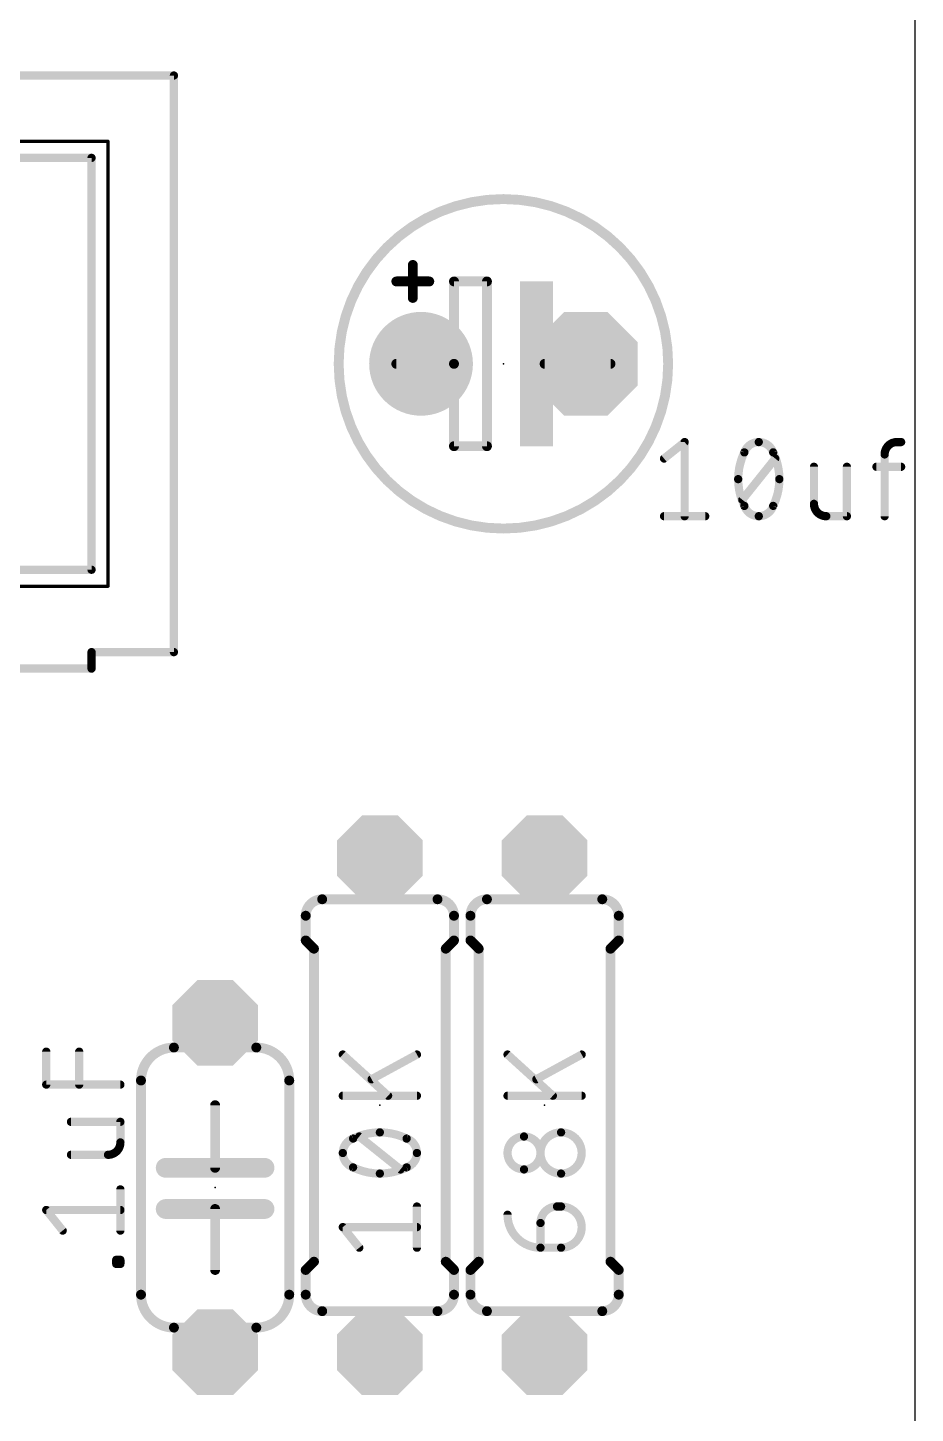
# Model space of a CAD drawing. Extents: x -0.1 to 59.2, y 0 to 90.2.
# Drawn here: x 45.37 to 59.05, y 28.27 to 49.63 of the extents above; entities that cross this region are included whole.
import ezdxf

# ---------------------------------------------------------------- set-up
doc = ezdxf.new("R2010")
doc.units = 0
for name, color, linetype in [('17', 110, 'CONTINUOUS'), ('20', 31, 'CONTINUOUS'), ('21', 253, 'CONTINUOUS'), ('23', 53, 'CONTINUOUS'), ('27', 253, 'CONTINUOUS'), ('51', 253, 'CONTINUOUS')]:
    doc.layers.add(name, color=color, linetype=linetype)

# ---------------------------------------------------------------- blocks, each defined once
blk = doc.blocks.new('RECT')
blk.add_solid([(-0.5, -0.5), (0.5, -0.5), (-0.5, 0.5), (0.5, 0.5)])
blk = doc.blocks.new('OCTAGONP')
at = {"const_width": 0.5}
blk.add_lwpolyline([(-0.25, -0.1036), (-0.25, 0.1036), (-0.1036, 0.25), (0.1036, 0.25), (0.25, 0.1036), (0.25, -0.1036), (0.1036, -0.25), (-0.1036, -0.25), (-0.25, -0.1036), (-0.25, 0.1036)], dxfattribs=at)
blk = doc.blocks.new('ROUNDP')
at = {"const_width": 0.5}
blk.add_lwpolyline([(0, -0.25, 1), (0, 0.25, 1), (0, -0.25)], format="xyb", dxfattribs=at)

msp = doc.modelspace()

# ---------------------------------------------------------------- linework, layer by layer
at = {"layer": '20'}
msp.add_line((59.055, 0), (59.055, 90.17), dxfattribs=at)
at = {"layer": '21'}
for points, const_width in [([(43.18, 48.895), (47.625, 48.895)], 0.127), ([(47.625, 40.005), (47.625, 48.895)], 0.127), ([(46.609, 47.879), (39.497, 47.879)], 0.0508), ([(46.609, 41.021), (46.609, 47.879)], 0.0508), ([(39.497, 47.625), (46.355, 47.625)], 0.127), ([(46.355, 41.275), (46.355, 47.625)], 0.127), ([(51.308, 45.72), (51.308, 45.974)], 0.1524), ([(51.054, 45.72), (51.308, 45.72)], 0.1524), ([(51.308, 45.466), (51.308, 45.72)], 0.1524), ([(51.308, 45.72), (51.562, 45.72)], 0.1524), ([(46.355, 41.275), (28.575, 41.275)], 0.127), ([(28.321, 41.021), (46.609, 41.021)], 0.0508), ([(47.625, 40.005), (46.355, 40.005)], 0.127), ([(46.355, 39.751), (46.355, 40.005)], 0.127), ([(45.085, 39.751), (46.355, 39.751)], 0.127), ([(49.657, 35.941), (49.657, 35.56)], 0.1524), ([(51.943, 35.941), (51.943, 35.56)], 0.1524), ([(52.197, 35.941), (52.197, 35.56)], 0.1524), ([(54.483, 35.941), (54.483, 35.56)], 0.1524), ([(49.784, 35.433), (49.657, 35.56)], 0.1524), ([(49.784, 35.433), (49.784, 30.607)], 0.1524), ([(51.816, 35.433), (51.943, 35.56)], 0.1524), ([(51.816, 35.433), (51.816, 30.607)], 0.1524), ([(52.324, 35.433), (52.197, 35.56)], 0.1524), ([(52.324, 35.433), (52.324, 30.607)], 0.1524), ([(54.356, 35.433), (54.483, 35.56)], 0.1524), ([(54.356, 35.433), (54.356, 30.607)], 0.1524), ([(47.117, 30.099), (47.117, 33.401)], 0.1524), ([(49.403, 30.099), (49.403, 33.401)], 0.1524), ([(48.26, 33.02), (48.26, 32.0548)], 0.1524), ([(48.26, 32.0548), (47.498, 32.0548)], 0.3048), ([(49.022, 32.0548), (48.26, 32.0548)], 0.3048), ([(48.26, 31.4198), (47.498, 31.4198)], 0.3048), ([(49.022, 31.4198), (48.26, 31.4198)], 0.3048), ([(48.26, 30.48), (48.26, 31.4198)], 0.1524), ([(49.784, 30.607), (49.657, 30.48)], 0.1524), ([(49.657, 30.099), (49.657, 30.48)], 0.1524), ([(51.816, 30.607), (51.943, 30.48)], 0.1524), ([(51.943, 30.099), (51.943, 30.48)], 0.1524), ([(52.324, 30.607), (52.197, 30.48)], 0.1524), ([(52.197, 30.099), (52.197, 30.48)], 0.1524), ([(54.356, 30.607), (54.483, 30.48)], 0.1524), ([(54.483, 30.099), (54.483, 30.48)], 0.1524)]:
    msp.add_lwpolyline(points, dxfattribs=dict(at, const_width=const_width))
for points, const_width in [([(47.6568, 48.895, 1), (47.5932, 48.895)], 0.0635), ([(47.625, 48.8633, 1), (47.625, 48.9268)], 0.0635), ([(46.6217, 47.879, 1), (46.5963, 47.879)], 0.0254), ([(46.609, 47.8663, 1), (46.609, 47.8917)], 0.0254), ([(46.3868, 47.625, 1), (46.3233, 47.625)], 0.0635), ([(46.355, 47.5932, 1), (46.355, 47.6568)], 0.0635), ([(52.705, 41.91, 1), (52.705, 46.99, 1), (52.705, 41.91)], 0.1524), ([(51.3461, 45.974, 1), (51.2699, 45.974)], 0.0762), ([(51.054, 45.7581, 1), (51.054, 45.6819)], 0.0762), ([(51.3461, 45.72, 1), (51.2699, 45.72)], 0.0762), ([(51.308, 45.7581, 1), (51.308, 45.6819)], 0.0762), ([(51.2699, 45.72, 1), (51.3461, 45.72)], 0.0762), ([(51.308, 45.6819, 1), (51.308, 45.7581)], 0.0762), ([(51.562, 45.6819, 1), (51.562, 45.7581)], 0.0762), ([(51.2699, 45.466, 1), (51.3461, 45.466)], 0.0762), ([(46.3233, 41.275, 1), (46.3868, 41.275)], 0.0635), ([(46.355, 41.2432, 1), (46.355, 41.3068)], 0.0635), ([(46.5963, 41.021, 1), (46.6217, 41.021)], 0.0254), ([(46.609, 41.0083, 1), (46.609, 41.0337)], 0.0254), ([(46.355, 40.0368, 1), (46.355, 39.9733)], 0.0635), ([(46.3868, 40.005, 1), (46.3233, 40.005)], 0.0635), ([(47.5932, 40.005, 1), (47.6568, 40.005)], 0.0635), ([(47.625, 39.9733, 1), (47.625, 40.0368)], 0.0635), ([(46.3233, 39.751, 1), (46.3868, 39.751)], 0.0635), ([(46.355, 39.7193, 1), (46.355, 39.7828)], 0.0635), ([(49.911, 36.195, 0.4142), (49.657, 35.941)], 0.1524), ([(49.911, 36.1569, 1), (49.911, 36.2331)], 0.0762), ([(51.943, 35.941, 0.4142), (51.689, 36.195)], 0.1524), ([(51.689, 36.2331, 1), (51.689, 36.1569)], 0.0762), ([(52.451, 36.195, 0.4142), (52.197, 35.941)], 0.1524), ([(52.451, 36.1569, 1), (52.451, 36.2331)], 0.0762), ([(54.483, 35.941, 0.4142), (54.229, 36.195)], 0.1524), ([(54.229, 36.2331, 1), (54.229, 36.1569)], 0.0762), ([(49.6951, 35.941, 1), (49.6189, 35.941)], 0.0762), ([(49.6189, 35.941, 1), (49.6951, 35.941)], 0.0762), ([(51.9811, 35.941, 1), (51.9049, 35.941)], 0.0762), ([(51.9049, 35.941, 1), (51.9811, 35.941)], 0.0762), ([(52.2351, 35.941, 1), (52.1589, 35.941)], 0.0762), ([(52.1589, 35.941, 1), (52.2351, 35.941)], 0.0762), ([(54.5211, 35.941, 1), (54.4449, 35.941)], 0.0762), ([(54.4449, 35.941, 1), (54.5211, 35.941)], 0.0762), ([(49.6189, 35.56, 1), (49.6951, 35.56)], 0.0762), ([(49.6839, 35.5869, 1), (49.6301, 35.5331)], 0.0762), ([(49.8221, 35.433, 1), (49.7459, 35.433)], 0.0762), ([(49.7571, 35.4061, 1), (49.8109, 35.4599)], 0.0762), ([(51.8541, 35.433, 1), (51.7779, 35.433)], 0.0762), ([(51.7891, 35.4599, 1), (51.8429, 35.4061)], 0.0762), ([(51.9049, 35.56, 1), (51.9811, 35.56)], 0.0762), ([(51.9699, 35.5331, 1), (51.9161, 35.5869)], 0.0762), ([(52.1589, 35.56, 1), (52.2351, 35.56)], 0.0762), ([(52.2239, 35.5869, 1), (52.1701, 35.5331)], 0.0762), ([(52.3621, 35.433, 1), (52.2859, 35.433)], 0.0762), ([(52.2971, 35.4061, 1), (52.3509, 35.4599)], 0.0762), ([(54.3941, 35.433, 1), (54.3179, 35.433)], 0.0762), ([(54.3291, 35.4599, 1), (54.3829, 35.4061)], 0.0762), ([(54.4449, 35.56, 1), (54.5211, 35.56)], 0.0762), ([(54.5099, 35.5331, 1), (54.4561, 35.5869)], 0.0762), ([(47.625, 33.909, 0.4142), (47.117, 33.401)], 0.1524), ([(47.625, 33.8709, 1), (47.625, 33.9471)], 0.0762), ([(49.403, 33.401, 0.4142), (48.895, 33.909)], 0.1524), ([(48.895, 33.9471, 1), (48.895, 33.8709)], 0.0762), ([(47.1551, 33.401, 1), (47.0789, 33.401)], 0.0762), ([(47.0789, 33.401, 1), (47.1551, 33.401)], 0.0762), ([(49.4411, 33.401, 1), (49.3649, 33.401)], 0.0762), ([(49.3649, 33.401, 1), (49.4411, 33.401)], 0.0762), ([(48.2981, 33.02, 1), (48.2219, 33.02)], 0.0762), ([(47.498, 32.131, 1), (47.498, 31.9786)], 0.1524), ([(48.26, 32.131, 1), (48.26, 31.9786)], 0.1524), ([(48.26, 31.9786, 1), (48.26, 32.131)], 0.1524), ([(48.2219, 32.0548, 1), (48.2981, 32.0548)], 0.0762), ([(49.022, 31.9786, 1), (49.022, 32.131)], 0.1524), ([(47.498, 31.496, 1), (47.498, 31.3436)], 0.1524), ([(48.26, 31.496, 1), (48.26, 31.3436)], 0.1524), ([(48.26, 31.3436, 1), (48.26, 31.496)], 0.1524), ([(48.2981, 31.4198, 1), (48.2219, 31.4198)], 0.0762), ([(49.022, 31.3436, 1), (49.022, 31.496)], 0.1524), ([(49.6951, 30.48, 1), (49.6189, 30.48)], 0.0762), ([(49.7459, 30.607, 1), (49.8221, 30.607)], 0.0762), ([(49.8109, 30.5801, 1), (49.7571, 30.6339)], 0.0762), ([(51.7779, 30.607, 1), (51.8541, 30.607)], 0.0762), ([(51.8429, 30.6339, 1), (51.7891, 30.5801)], 0.0762), ([(51.9811, 30.48, 1), (51.9049, 30.48)], 0.0762), ([(52.2351, 30.48, 1), (52.1589, 30.48)], 0.0762), ([(52.2859, 30.607, 1), (52.3621, 30.607)], 0.0762), ([(52.3509, 30.5801, 1), (52.2971, 30.6339)], 0.0762), ([(54.3179, 30.607, 1), (54.3941, 30.607)], 0.0762), ([(54.3829, 30.6339, 1), (54.3291, 30.5801)], 0.0762), ([(54.5211, 30.48, 1), (54.4449, 30.48)], 0.0762), ([(48.2219, 30.48, 1), (48.2981, 30.48)], 0.0762), ([(49.6301, 30.5069, 1), (49.6839, 30.4531)], 0.0762), ([(51.9161, 30.4531, 1), (51.9699, 30.5069)], 0.0762), ([(52.1701, 30.5069, 1), (52.2239, 30.4531)], 0.0762), ([(54.4561, 30.4531, 1), (54.5099, 30.5069)], 0.0762), ([(47.117, 30.099, 0.4142), (47.625, 29.591)], 0.1524), ([(47.1551, 30.099, 1), (47.0789, 30.099)], 0.0762), ([(47.0789, 30.099, 1), (47.1551, 30.099)], 0.0762), ([(48.895, 29.591, 0.4142), (49.403, 30.099)], 0.1524), ([(49.4411, 30.099, 1), (49.3649, 30.099)], 0.0762), ([(49.3649, 30.099, 1), (49.4411, 30.099)], 0.0762), ([(49.657, 30.099, 0.4142), (49.911, 29.845)], 0.1524), ([(49.6951, 30.099, 1), (49.6189, 30.099)], 0.0762), ([(49.6189, 30.099, 1), (49.6951, 30.099)], 0.0762), ([(51.689, 29.845, 0.4142), (51.943, 30.099)], 0.1524), ([(51.9811, 30.099, 1), (51.9049, 30.099)], 0.0762), ([(51.9049, 30.099, 1), (51.9811, 30.099)], 0.0762), ([(52.197, 30.099, 0.4142), (52.451, 29.845)], 0.1524), ([(52.2351, 30.099, 1), (52.1589, 30.099)], 0.0762), ([(52.1589, 30.099, 1), (52.2351, 30.099)], 0.0762), ([(54.229, 29.845, 0.4142), (54.483, 30.099)], 0.1524), ([(54.5211, 30.099, 1), (54.4449, 30.099)], 0.0762), ([(54.4449, 30.099, 1), (54.5211, 30.099)], 0.0762), ([(49.911, 29.8069, 1), (49.911, 29.8831)], 0.0762), ([(51.689, 29.8831, 1), (51.689, 29.8069)], 0.0762), ([(52.451, 29.8069, 1), (52.451, 29.8831)], 0.0762), ([(54.229, 29.8831, 1), (54.229, 29.8069)], 0.0762), ([(47.625, 29.5529, 1), (47.625, 29.6291)], 0.0762), ([(48.895, 29.6291, 1), (48.895, 29.5529)], 0.0762)]:
    msp.add_lwpolyline(points, format="xyb", dxfattribs=dict(at, const_width=const_width))
at = {"layer": '23'}
for p in [(52.705, 44.45), (50.8, 33.02), (53.34, 33.02), (48.26, 31.75)]:
    msp.add_point(p, dxfattribs=at)
at = {"layer": '27', "const_width": 0.127}
for points in [[(55.1815, 42.9895), (55.499, 43.2435)], [(55.499, 43.2435), (55.499, 42.1005)], [(58.7731, 43.2435), (58.8366, 43.2435)], [(56.388, 42.3545), (56.896, 42.9895)], [(58.5826, 42.1005), (58.5826, 43.053)], [(57.4929, 42.8625), (57.4929, 42.291)], [(58.0009, 42.1005), (58.0009, 42.8625)], [(58.4556, 42.8625), (58.8366, 42.8625)], [(55.1815, 42.1005), (55.8165, 42.1005)], [(57.6834, 42.1005), (58.0009, 42.1005)], [(45.6565, 33.3375), (45.6565, 33.8455)], [(46.1645, 33.3375), (46.1645, 33.8455)], [(50.2285, 33.8011), (50.927, 33.166)], [(51.3715, 33.8011), (50.673, 33.4201)], [(52.7685, 33.8011), (53.467, 33.166)], [(53.9115, 33.8011), (53.213, 33.4201)], [(46.7995, 33.3375), (45.6565, 33.3375)], [(51.3715, 33.166), (50.2285, 33.166)], [(53.9115, 33.166), (52.7685, 33.166)], [(46.7995, 32.7635), (46.0375, 32.7635)], [(46.7995, 32.446), (46.7995, 32.7635)], [(51.1175, 32.0294), (50.4825, 32.5374)], [(46.0375, 32.2555), (46.609, 32.2555)], [(46.7995, 31.0871), (46.7995, 31.7221)], [(45.9105, 31.0871), (45.6565, 31.4046)], [(45.6565, 31.4046), (46.7995, 31.4046)], [(51.3715, 30.8229), (51.3715, 31.4579)], [(53.5305, 31.4579), (53.594, 31.4579)], [(50.4825, 30.8229), (50.2285, 31.1404)], [(50.2285, 31.1404), (51.3715, 31.1404)], [(53.2765, 30.8229), (53.2765, 31.2039)], [(53.594, 30.8229), (53.2765, 30.8229)], [(46.736, 30.5727), (46.736, 30.6362)], [(46.736, 30.6362), (46.7995, 30.6362)], [(46.7995, 30.5727), (46.736, 30.5727)], [(46.7995, 30.6362), (46.7995, 30.5727)]]:
    msp.add_lwpolyline(points, dxfattribs=at)
at = {"layer": '27'}
for points, const_width in [([(55.5308, 43.2435, 1), (55.4672, 43.2435)], 0.0635), ([(55.5188, 43.2187, 1), (55.4792, 43.2683)], 0.0635), ([(56.642, 43.2435, 0.3205), (56.4198, 43.0847)], 0.127), ([(56.642, 43.2753, 1), (56.642, 43.2118)], 0.0635), ([(56.8643, 43.0847, 0.3205), (56.642, 43.2435)], 0.127), ([(56.642, 43.2118, 1), (56.642, 43.2753)], 0.0635), ([(58.7731, 43.2435, 0.4142), (58.5826, 43.053)], 0.127), ([(58.7731, 43.2753, 1), (58.7731, 43.2118)], 0.0635), ([(58.7731, 43.2118, 1), (58.7731, 43.2753)], 0.0635), ([(58.8366, 43.2118, 1), (58.8366, 43.2753)], 0.0635), ([(55.1617, 43.0143, 1), (55.2013, 42.9647)], 0.0635), ([(56.4198, 43.0847, 0.1139), (56.3245, 42.672)], 0.127), ([(56.3897, 43.095, 1), (56.4498, 43.0745)], 0.0635), ([(56.4483, 43.0708, 1), (56.3912, 43.0987)], 0.0635), ([(56.8928, 43.0987, 1), (56.8357, 43.0708)], 0.0635), ([(56.9595, 42.672, 0.1139), (56.8643, 43.0847)], 0.127), ([(56.8342, 43.0745, 1), (56.8943, 43.095)], 0.0635), ([(56.9208, 42.9697, 1), (56.8712, 43.0093)], 0.0635), ([(58.6143, 43.053, 1), (58.5508, 43.053)], 0.0635), ([(58.5508, 43.053, 1), (58.6143, 43.053)], 0.0635), ([(56.3245, 42.672, 0.1139), (56.4198, 42.2593)], 0.127), ([(56.3563, 42.672, 1), (56.2927, 42.672)], 0.0635), ([(56.8643, 42.2593, 0.1139), (56.9595, 42.672)], 0.127), ([(56.9913, 42.672, 1), (56.9278, 42.672)], 0.0635), ([(57.5247, 42.8625, 1), (57.4612, 42.8625)], 0.0635), ([(58.0327, 42.8625, 1), (57.9691, 42.8625)], 0.0635), ([(58.4556, 42.8943, 1), (58.4556, 42.8308)], 0.0635), ([(58.8366, 42.8308, 1), (58.8366, 42.8943)], 0.0635), ([(56.2927, 42.672, 1), (56.3563, 42.672)], 0.0635), ([(56.9278, 42.672, 1), (56.9913, 42.672)], 0.0635), ([(56.3632, 42.3743, 1), (56.4128, 42.3347)], 0.0635), ([(56.4498, 42.2695, 1), (56.3897, 42.249)], 0.0635), ([(56.4198, 42.2593, 0.3205), (56.642, 42.1005)], 0.127), ([(56.3912, 42.2453, 1), (56.4483, 42.2732)], 0.0635), ([(56.642, 42.1005, 0.3205), (56.8643, 42.2593)], 0.127), ([(56.8357, 42.2732, 1), (56.8928, 42.2453)], 0.0635), ([(56.8943, 42.249, 1), (56.8342, 42.2695)], 0.0635), ([(57.4929, 42.291, 0.4142), (57.6834, 42.1005)], 0.127), ([(57.5247, 42.291, 1), (57.4612, 42.291)], 0.0635), ([(57.4612, 42.291, 1), (57.5247, 42.291)], 0.0635), ([(55.1815, 42.1323, 1), (55.1815, 42.0688)], 0.0635), ([(55.4672, 42.1005, 1), (55.5308, 42.1005)], 0.0635), ([(55.8165, 42.0688, 1), (55.8165, 42.1323)], 0.0635), ([(56.642, 42.1323, 1), (56.642, 42.0688)], 0.0635), ([(56.642, 42.0688, 1), (56.642, 42.1323)], 0.0635), ([(57.6834, 42.1323, 1), (57.6834, 42.0688)], 0.0635), ([(57.6834, 42.0688, 1), (57.6834, 42.1323)], 0.0635), ([(57.9691, 42.1005, 1), (58.0327, 42.1005)], 0.0635), ([(58.0009, 42.0688, 1), (58.0009, 42.1323)], 0.0635), ([(58.5508, 42.1005, 1), (58.6143, 42.1005)], 0.0635), ([(45.6883, 33.8455, 1), (45.6247, 33.8455)], 0.0635), ([(46.1963, 33.8455, 1), (46.1328, 33.8455)], 0.0635), ([(50.2499, 33.8245, 1), (50.2071, 33.7776)], 0.0635), ([(51.3867, 33.7732, 1), (51.3563, 33.8289)], 0.0635), ([(52.7899, 33.8245, 1), (52.7471, 33.7776)], 0.0635), ([(53.9267, 33.7732, 1), (53.8963, 33.8289)], 0.0635), ([(45.6247, 33.3375, 1), (45.6883, 33.3375)], 0.0635), ([(45.6565, 33.3693, 1), (45.6565, 33.3057)], 0.0635), ([(46.1328, 33.3375, 1), (46.1963, 33.3375)], 0.0635), ([(46.7995, 33.3057, 1), (46.7995, 33.3693)], 0.0635), ([(50.6578, 33.4479, 1), (50.6882, 33.3922)], 0.0635), ([(53.1978, 33.4479, 1), (53.2282, 33.3922)], 0.0635), ([(50.2285, 33.1978, 1), (50.2285, 33.1343)], 0.0635), ([(50.9056, 33.1426, 1), (50.9484, 33.1895)], 0.0635), ([(51.3715, 33.1343, 1), (51.3715, 33.1978)], 0.0635), ([(52.7685, 33.1978, 1), (52.7685, 33.1343)], 0.0635), ([(53.4456, 33.1426, 1), (53.4884, 33.1895)], 0.0635), ([(53.9115, 33.1343, 1), (53.9115, 33.1978)], 0.0635), ([(46.0375, 32.7952, 1), (46.0375, 32.7317)], 0.0635), ([(46.8313, 32.7635, 1), (46.7677, 32.7635)], 0.0635), ([(46.7995, 32.7317, 1), (46.7995, 32.7952)], 0.0635), ([(46.609, 32.2555, 0.4142), (46.7995, 32.446)], 0.127), ([(46.8313, 32.446, 1), (46.7677, 32.446)], 0.0635), ([(46.7677, 32.446, 1), (46.8313, 32.446)], 0.0635), ([(50.3873, 32.5057, 0.3205), (50.2285, 32.2834)], 0.127), ([(50.3733, 32.5342, 1), (50.4012, 32.4771)], 0.0635), ([(50.8, 32.6009, 0.1139), (50.3873, 32.5057)], 0.127), ([(50.3975, 32.4756, 1), (50.377, 32.5357)], 0.0635), ([(50.5023, 32.5622, 1), (50.4627, 32.5126)], 0.0635), ([(50.8, 32.6327, 1), (50.8, 32.5692)], 0.0635), ([(51.2127, 32.5057, 0.1139), (50.8, 32.6009)], 0.127), ([(50.8, 32.5692, 1), (50.8, 32.6327)], 0.0635), ([(51.3715, 32.2834, 0.3205), (51.2127, 32.5057)], 0.127), ([(51.223, 32.5357, 1), (51.2025, 32.4756)], 0.0635), ([(51.1988, 32.4771, 1), (51.2267, 32.5342)], 0.0635), ([(53.0225, 32.5374, 1), (53.0225, 32.0294)], 0.127), ([(53.0225, 32.5692, 1), (53.0225, 32.5056)], 0.0635), ([(53.0225, 32.0294, 1), (53.0225, 32.5374)], 0.127), ([(53.0225, 32.5056, 1), (53.0225, 32.5692)], 0.0635), ([(53.594, 32.6009, 1), (53.594, 31.9659)], 0.127), ([(53.594, 32.6327, 1), (53.594, 32.5692)], 0.0635), ([(53.594, 31.9659, 1), (53.594, 32.6009)], 0.127), ([(53.594, 32.5692, 1), (53.594, 32.6327)], 0.0635), ([(46.0375, 32.2872, 1), (46.0375, 32.2237)], 0.0635), ([(46.609, 32.2872, 1), (46.609, 32.2237)], 0.0635), ([(46.609, 32.2237, 1), (46.609, 32.2872)], 0.0635), ([(50.2285, 32.2834, 0.3205), (50.3873, 32.0612)], 0.127), ([(50.2603, 32.2834, 1), (50.1968, 32.2834)], 0.0635), ([(50.1968, 32.2834, 1), (50.2603, 32.2834)], 0.0635), ([(51.2127, 32.0612, 0.3205), (51.3715, 32.2834)], 0.127), ([(51.4033, 32.2834, 1), (51.3398, 32.2834)], 0.0635), ([(51.3398, 32.2834, 1), (51.4033, 32.2834)], 0.0635), ([(50.4012, 32.0897, 1), (50.3733, 32.0326)], 0.0635), ([(50.3873, 32.0612, 0.1139), (50.8, 31.9659)], 0.127), ([(50.377, 32.0311, 1), (50.3975, 32.0912)], 0.0635), ([(50.8, 31.9659, 0.1139), (51.2127, 32.0612)], 0.127), ([(51.0977, 32.0046, 1), (51.1373, 32.0542)], 0.0635), ([(51.2025, 32.0912, 1), (51.223, 32.0311)], 0.0635), ([(51.2267, 32.0326, 1), (51.1988, 32.0897)], 0.0635), ([(53.0225, 32.0612, 1), (53.0225, 31.9977)], 0.0635), ([(53.0225, 31.9977, 1), (53.0225, 32.0612)], 0.0635), ([(50.8, 31.9977, 1), (50.8, 31.9342)], 0.0635), ([(50.8, 31.9342, 1), (50.8, 31.9977)], 0.0635), ([(53.594, 31.9977, 1), (53.594, 31.9342)], 0.0635), ([(53.594, 31.9342, 1), (53.594, 31.9977)], 0.0635), ([(46.8313, 31.7221, 1), (46.7677, 31.7221)], 0.0635), ([(45.6813, 31.4244, 1), (45.6317, 31.3847)], 0.0635), ([(45.6565, 31.4363, 1), (45.6565, 31.3728)], 0.0635), ([(46.7995, 31.3728, 1), (46.7995, 31.4363)], 0.0635), ([(51.4033, 31.4579, 1), (51.3398, 31.4579)], 0.0635), ([(53.5305, 31.4579, 0.4142), (53.2765, 31.2039)], 0.127), ([(53.5305, 31.4897, 1), (53.5305, 31.4262)], 0.0635), ([(53.5305, 31.4262, 1), (53.5305, 31.4897)], 0.0635), ([(53.594, 30.8229, 1), (53.594, 31.4579)], 0.127), ([(53.594, 31.4897, 1), (53.594, 31.4262)], 0.0635), ([(53.594, 31.4262, 1), (53.594, 31.4897)], 0.0635), ([(50.2285, 31.1722, 1), (50.2285, 31.1087)], 0.0635), ([(50.2533, 31.1602, 1), (50.2037, 31.1206)], 0.0635), ([(51.3715, 31.1087, 1), (51.3715, 31.1722)], 0.0635), ([(52.7685, 31.3309, 0.4142), (53.2765, 30.8229)], 0.127), ([(52.8003, 31.3309, 1), (52.7368, 31.3309)], 0.0635), ([(53.3083, 31.2039, 1), (53.2448, 31.2039)], 0.0635), ([(53.2448, 31.2039, 1), (53.3083, 31.2039)], 0.0635), ([(45.8857, 31.0672, 1), (45.9353, 31.1069)], 0.0635), ([(46.7677, 31.0871, 1), (46.8313, 31.0871)], 0.0635), ([(50.4577, 30.8031, 1), (50.5073, 30.8427)], 0.0635), ([(51.3398, 30.8229, 1), (51.4033, 30.8229)], 0.0635), ([(53.2765, 30.8546, 1), (53.2765, 30.7912)], 0.0635), ([(53.2448, 30.8229, 1), (53.3083, 30.8229)], 0.0635), ([(53.2765, 30.7912, 1), (53.2765, 30.8546)], 0.0635), ([(53.594, 30.8546, 1), (53.594, 30.7912)], 0.0635), ([(53.594, 30.7912, 1), (53.594, 30.8546)], 0.0635), ([(46.736, 30.668, 1), (46.736, 30.6045)], 0.0635), ([(46.736, 30.6045, 1), (46.736, 30.541)], 0.0635), ([(46.7678, 30.6362, 1), (46.7043, 30.6362)], 0.0635), ([(46.7043, 30.5727, 1), (46.7678, 30.5727)], 0.0635), ([(46.8313, 30.6362, 1), (46.7677, 30.6362)], 0.0635), ([(46.7677, 30.5727, 1), (46.8313, 30.5727)], 0.0635), ([(46.7995, 30.6045, 1), (46.7995, 30.668)], 0.0635), ([(46.7995, 30.541, 1), (46.7995, 30.6045)], 0.0635)]:
    msp.add_lwpolyline(points, format="xyb", dxfattribs=dict(at, const_width=const_width))
at = {"layer": '51'}
for points, const_width in [([(52.451, 45.72), (51.943, 45.72)], 0.1524), ([(51.943, 45.72), (51.943, 44.45)], 0.1524), ([(52.451, 43.18), (52.451, 45.72)], 0.1524), ([(51.054, 44.45), (51.943, 44.45)], 0.1524), ([(51.943, 44.45), (51.943, 43.18)], 0.1524), ([(53.34, 44.45), (54.356, 44.45)], 0.1524), ([(51.943, 43.18), (52.451, 43.18)], 0.1524), ([(50.8, 36.449), (50.8, 36.83)], 0.6096), ([(53.34, 36.449), (53.34, 36.83)], 0.6096), ([(51.689, 36.195), (49.911, 36.195)], 0.1524), ([(54.229, 36.195), (52.451, 36.195)], 0.1524), ([(47.625, 33.909), (48.895, 33.909)], 0.1524), ([(51.689, 29.845), (49.911, 29.845)], 0.1524), ([(54.229, 29.845), (52.451, 29.845)], 0.1524), ([(50.8, 29.21), (50.8, 29.591)], 0.6096), ([(53.34, 29.21), (53.34, 29.591)], 0.6096), ([(47.625, 29.591), (48.895, 29.591)], 0.1524)]:
    msp.add_lwpolyline(points, dxfattribs=dict(at, const_width=const_width))
for points, const_width in [([(51.943, 45.7581, 1), (51.943, 45.6819)], 0.0762), ([(51.9811, 45.72, 1), (51.9049, 45.72)], 0.0762), ([(52.4891, 45.72, 1), (52.4129, 45.72)], 0.0762), ([(52.451, 45.6819, 1), (52.451, 45.7581)], 0.0762), ([(51.054, 44.4881, 1), (51.054, 44.4119)], 0.0762), ([(51.9811, 44.45, 1), (51.9049, 44.45)], 0.0762), ([(51.9049, 44.45, 1), (51.9811, 44.45)], 0.0762), ([(51.943, 44.4119, 1), (51.943, 44.4881)], 0.0762), ([(53.34, 44.4881, 1), (53.34, 44.4119)], 0.0762), ([(54.356, 44.4119, 1), (54.356, 44.4881)], 0.0762), ([(51.943, 43.2181, 1), (51.943, 43.1419)], 0.0762), ([(51.9049, 43.18, 1), (51.9811, 43.18)], 0.0762), ([(52.4129, 43.18, 1), (52.4891, 43.18)], 0.0762), ([(52.451, 43.1419, 1), (52.451, 43.2181)], 0.0762), ([(50.9524, 36.83, 1), (50.6476, 36.83)], 0.3048), ([(53.4924, 36.83, 1), (53.1876, 36.83)], 0.3048), ([(50.6476, 36.449, 1), (50.9524, 36.449)], 0.3048), ([(53.1876, 36.449, 1), (53.4924, 36.449)], 0.3048), ([(49.911, 36.2331, 1), (49.911, 36.1569)], 0.0762), ([(51.689, 36.1569, 1), (51.689, 36.2331)], 0.0762), ([(52.451, 36.2331, 1), (52.451, 36.1569)], 0.0762), ([(54.229, 36.1569, 1), (54.229, 36.2331)], 0.0762), ([(47.625, 33.9471, 1), (47.625, 33.8709)], 0.0762), ([(48.895, 33.8709, 1), (48.895, 33.9471)], 0.0762), ([(49.911, 29.8831, 1), (49.911, 29.8069)], 0.0762), ([(51.689, 29.8069, 1), (51.689, 29.8831)], 0.0762), ([(52.451, 29.8831, 1), (52.451, 29.8069)], 0.0762), ([(54.229, 29.8069, 1), (54.229, 29.8831)], 0.0762), ([(50.9524, 29.591, 1), (50.6476, 29.591)], 0.3048), ([(53.4924, 29.591, 1), (53.1876, 29.591)], 0.3048), ([(47.625, 29.6291, 1), (47.625, 29.5529)], 0.0762), ([(48.895, 29.5529, 1), (48.895, 29.6291)], 0.0762), ([(50.6476, 29.21, 1), (50.9524, 29.21)], 0.3048), ([(53.1876, 29.21, 1), (53.4924, 29.21)], 0.3048)]:
    msp.add_lwpolyline(points, format="xyb", dxfattribs=dict(at, const_width=const_width))

# ---------------------------------------------------------------- block references
at = {"layer": '17', "xscale": 1.6002, "yscale": 1.6002}
for name, p in [('ROUNDP', (51.435, 44.45)), ('ROUNDP', (51.435, 44.45)), ('OCTAGONP', (53.975, 44.45)), ('OCTAGONP', (53.975, 44.45))]:
    msp.add_blockref(name, p, dxfattribs=at)
at = {"layer": '17', "xscale": 1.3208, "yscale": 1.3208}
for p, rotation in [((50.8, 36.83), 90), ((50.8, 36.83), 90), ((53.34, 36.83), 90), ((53.34, 36.83), 90), ((48.26, 34.29), 270), ((48.26, 34.29), 270), ((48.26, 29.21), 270), ((48.26, 29.21), 270), ((50.8, 29.21), 90), ((50.8, 29.21), 90), ((53.34, 29.21), 90), ((53.34, 29.21), 90)]:
    msp.add_blockref('OCTAGONP', p, dxfattribs=dict(at, rotation=rotation))
at = {"layer": '51', "xscale": 0.508, "yscale": 2.54}
msp.add_blockref('RECT', (53.213, 44.45), dxfattribs=at)
at = {"layer": '51'}
for p, xscale, yscale, rotation in [((50.8, 36.322), 0.254, 0.6096, 90), ((53.34, 36.322), 0.254, 0.6096, 90), ((48.26, 34.0995), 0.381, 0.762, 270), ((50.8, 29.718), 0.254, 0.6096, 90), ((53.34, 29.718), 0.254, 0.6096, 90), ((48.26, 29.4005), 0.381, 0.762, 270)]:
    msp.add_blockref('RECT', p, dxfattribs=dict(at, xscale=xscale, yscale=yscale, rotation=rotation))

doc.saveas('drawing.dxf')
